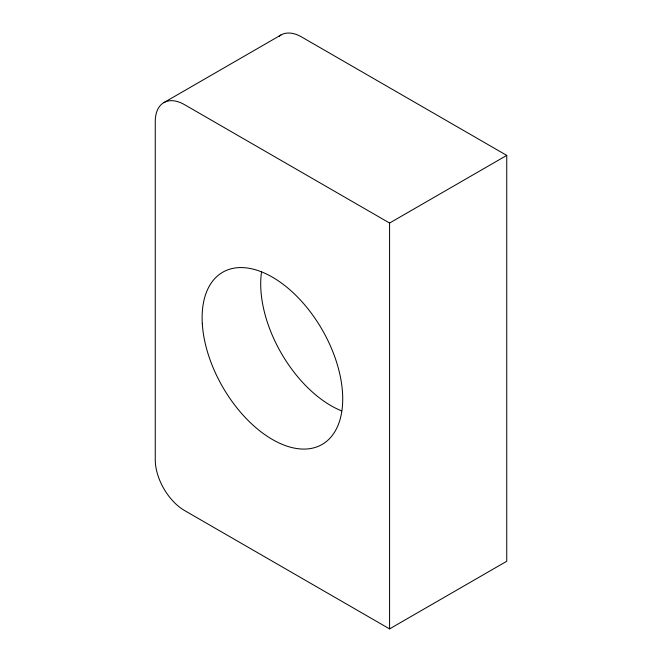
<?xml version="1.0" encoding="UTF-8"?>
<svg xmlns="http://www.w3.org/2000/svg" width="662" height="662" viewBox="0 0 662 662"><rect width="100%" height="100%" fill="white"/><g stroke="black" fill="none" stroke-linecap="round" stroke-linejoin="round"><path stroke-width="0.99" d="M163.837 102.618L281.002 34.97M389.579 223.044L506.744 155.396L506.744 561.26L389.579 628.9L184.549 510.526A41.425 23.915 60 0 1 155.256 459.792L155.256 121.576A41.425 23.915 60 0 1 184.549 104.67L389.579 223.044L389.579 628.9M506.744 155.396L301.707 37.022A41.425 23.915 60 0 0 278.81 36.534M341.493 410.829A99.416 57.395 60 0 1 261.523 272.016M202.307 323.701A99.416 57.395 60 0 0 311.868 448.29A99.416 57.395 60 0 0 303.08 302.989A99.416 57.395 60 0 0 202.307 323.701"/></g></svg>
